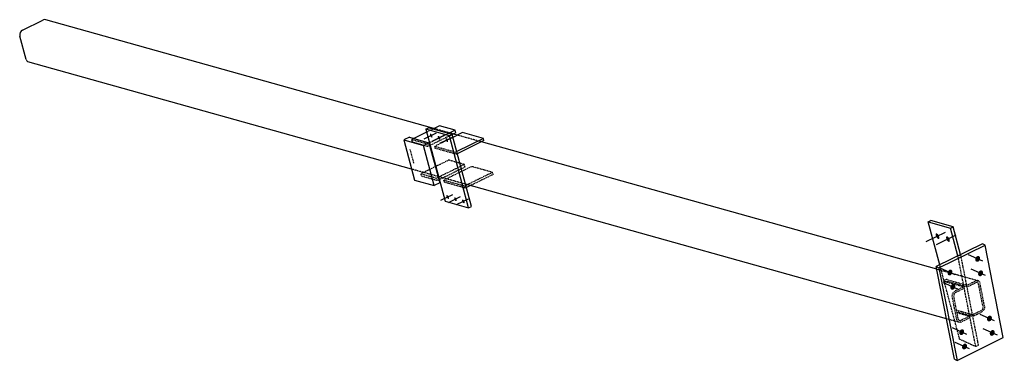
# Model space of a CAD drawing. Header units: millimetres. Extents: x 26 to 43146, y 6 to 1488.
# Drawn here: x 26 to 4241, y 26 to 1488 of the extents above; entities that cross this region are included whole.
import ezdxf

# ---------------------------------------------------------------- set-up
doc = ezdxf.new("R2010")
doc.units = ezdxf.units.MM
doc.linetypes.add('DXK_LINE_DOT2', pattern=[3.9198, 1.9599, -1.9599])
doc.layers.add('STÅL', color=7, linetype='Continuous')

msp = doc.modelspace()

# ---------------------------------------------------------------- hatches: boundary and pattern name
at = {"layer": 'STÅL', "linetype": 'Continuous'}
for points in [[(1793.5, 991.9), (1794.2, 990.2), (1794.8, 988.5), (1795.1, 986.8), (1795.2, 985.3), (1795, 984), (1794.6, 982.9), (1794, 982.2), (1793.2, 981.8), (1792.3, 981.8), (1791.2, 982.1), (1790.1, 982.8), (1788.9, 983.8), (1787.8, 985.1), (1786.8, 986.5), (1785.9, 988.2), (1785.1, 989.9), (1784.6, 991.6), (1784.3, 993.3), (1784.2, 994.8), (1784.3, 996.1), (1784.7, 997.2), (1785.3, 997.9), (1786.1, 998.3), (1787.1, 998.3), (1788.1, 998), (1789.3, 997.3), (1790.4, 996.3), (1791.5, 995), (1792.6, 993.5)], [(1827, 982.5), (1827.8, 980.8), (1828.3, 979.1), (1828.7, 977.4), (1828.7, 975.9), (1828.6, 974.6), (1828.2, 973.5), (1827.6, 972.8), (1826.8, 972.4), (1825.9, 972.4), (1824.8, 972.7), (1823.7, 973.4), (1822.5, 974.4), (1821.4, 975.7), (1820.4, 977.1), (1819.5, 978.8), (1818.7, 980.5), (1818.2, 982.2), (1817.9, 983.9), (1817.8, 985.4), (1817.9, 986.7), (1818.3, 987.7), (1818.9, 988.5), (1819.7, 988.9), (1820.7, 988.9), (1821.7, 988.6), (1822.8, 987.9), (1824, 986.9), (1825.1, 985.6), (1826.1, 984.1)], [(1860.6, 973.1), (1861.4, 971.4), (1861.9, 969.7), (1862.2, 968), (1862.3, 966.5), (1862.2, 965.2), (1861.8, 964.1), (1861.2, 963.4), (1860.4, 963), (1859.4, 963), (1858.4, 963.3), (1857.2, 964), (1856.1, 965), (1855, 966.3), (1853.9, 967.7), (1853, 969.4), (1852.3, 971.1), (1851.8, 972.8), (1851.4, 974.5), (1851.3, 976), (1851.5, 977.3), (1851.9, 978.3), (1852.5, 979.1), (1853.3, 979.5), (1854.2, 979.5), (1855.3, 979.2), (1856.4, 978.5), (1857.6, 977.5), (1858.7, 976.2), (1859.7, 974.7)], [(1864, 728.7), (1864.7, 727), (1865.3, 725.2), (1865.6, 723.6), (1865.7, 722.1), (1865.5, 720.8), (1865.2, 719.7), (1864.6, 719), (1863.8, 718.6), (1862.8, 718.6), (1861.7, 718.9), (1860.6, 719.6), (1859.5, 720.6), (1858.4, 721.8), (1857.3, 723.3), (1856.4, 725), (1855.7, 726.7), (1855.1, 728.4), (1854.8, 730.1), (1854.7, 731.6), (1854.9, 732.9), (1855.3, 733.9), (1855.9, 734.7), (1856.7, 735), (1857.6, 735.1), (1858.7, 734.7), (1859.8, 734.1), (1860.9, 733.1), (1862.1, 731.8), (1863.1, 730.3)], [(1897.6, 719.3), (1898.3, 717.6), (1898.9, 715.8), (1899.2, 714.2), (1899.3, 712.7), (1899.1, 711.4), (1898.7, 710.3), (1898.1, 709.6), (1897.3, 709.2), (1896.4, 709.2), (1895.3, 709.5), (1894.2, 710.2), (1893, 711.2), (1891.9, 712.4), (1890.9, 713.9), (1890, 715.5), (1889.2, 717.3), (1888.7, 719), (1888.4, 720.7), (1888.3, 722.2), (1888.5, 723.5), (1888.8, 724.5), (1889.4, 725.3), (1890.2, 725.6), (1891.2, 725.7), (1892.2, 725.3), (1893.4, 724.7), (1894.5, 723.7), (1895.6, 722.4), (1896.7, 720.9)], [(1931.2, 709.9), (1931.9, 708.2), (1932.4, 706.4), (1932.8, 704.8), (1932.9, 703.3), (1932.7, 701.9), (1932.3, 700.9), (1931.7, 700.2), (1930.9, 699.8), (1930, 699.8), (1928.9, 700.1), (1927.8, 700.8), (1926.6, 701.8), (1925.5, 703), (1924.5, 704.5), (1923.6, 706.1), (1922.8, 707.9), (1922.3, 709.6), (1922, 711.3), (1921.9, 712.8), (1922, 714.1), (1922.4, 715.1), (1923, 715.8), (1923.8, 716.2), (1924.8, 716.3), (1925.8, 715.9), (1927, 715.3), (1928.1, 714.3), (1929.2, 713), (1930.3, 711.5)], [(3964.6, 561.6), (3965.7, 559.2), (3966.5, 556.7), (3966.9, 554.3), (3967.1, 552.1), (3966.8, 550.2), (3966.3, 548.7), (3965.4, 547.6), (3964.3, 547.1), (3962.9, 547), (3961.3, 547.5), (3959.7, 548.5), (3958.1, 549.9), (3956.4, 551.7), (3955, 553.9), (3953.6, 556.3), (3952.6, 558.7), (3951.8, 561.2), (3951.3, 563.6), (3951.2, 565.8), (3951.4, 567.7), (3952, 569.2), (3952.8, 570.3), (3954, 570.8), (3955.4, 570.9), (3956.9, 570.4), (3958.5, 569.4), (3960.2, 568), (3961.8, 566.2), (3963.3, 564)], [(4009.4, 549.1), (4010.4, 546.6), (4011.2, 544.1), (4011.7, 541.7), (4011.8, 539.5), (4011.6, 537.7), (4011, 536.2), (4010.2, 535.1), (4009, 534.5), (4007.7, 534.5), (4006.1, 535), (4004.5, 535.9), (4002.8, 537.4), (4001.2, 539.2), (3999.7, 541.4), (3998.4, 543.7), (3997.3, 546.2), (3996.6, 548.7), (3996.1, 551.1), (3996, 553.3), (3996.2, 555.2), (3996.7, 556.7), (3997.6, 557.7), (3998.8, 558.3), (4000.1, 558.3), (4001.7, 557.9), (4003.3, 556.9), (4005, 555.5), (4006.6, 553.6), (4008.1, 551.5)], [(4122.4, 465.5), (4123.7, 467.9), (4125.3, 470), (4127.3, 471.7), (4129.4, 473), (4131.6, 473.7), (4133.8, 473.9), (4135.8, 473.6), (4137.7, 472.7), (4139.4, 471.4), (4140.6, 469.6), (4141.5, 467.4), (4141.9, 465), (4141.9, 462.4), (4141.4, 459.8), (4140.5, 457.3), (4139.2, 454.9), (4137.5, 452.8), (4135.6, 451.1), (4133.5, 449.8), (4131.3, 449.1), (4129.1, 448.9), (4127, 449.2), (4125.1, 450.1), (4123.5, 451.4), (4122.2, 453.2), (4121.4, 455.4), (4120.9, 457.8), (4121, 460.4), (4121.5, 463)], [(4003.5, 407.1), (4004.9, 409.5), (4006.5, 411.6), (4008.4, 413.3), (4010.5, 414.6), (4012.7, 415.3), (4014.9, 415.5), (4017, 415.2), (4018.9, 414.3), (4020.5, 413), (4021.8, 411.2), (4022.7, 409), (4023.1, 406.6), (4023.1, 404), (4022.6, 401.4), (4021.7, 398.9), (4020.3, 396.5), (4018.7, 394.4), (4016.8, 392.7), (4014.7, 391.4), (4012.5, 390.7), (4010.3, 390.5), (4008.2, 390.8), (4006.3, 391.7), (4004.7, 393), (4003.4, 394.8), (4002.5, 397), (4002.1, 399.4), (4002.1, 402), (4002.6, 404.6)], [(4134.5, 403.8), (4135.8, 406.2), (4137.5, 408.3), (4139.4, 410), (4141.5, 411.2), (4143.7, 412), (4145.9, 412.2), (4148, 411.9), (4149.9, 411), (4151.5, 409.7), (4152.8, 407.9), (4153.6, 405.7), (4154.1, 403.3), (4154, 400.7), (4153.5, 398.1), (4152.6, 395.5), (4151.3, 393.2), (4149.7, 391.1), (4147.7, 389.4), (4145.6, 388.1), (4143.4, 387.4), (4141.2, 387.1), (4139.2, 387.5), (4137.3, 388.3), (4135.6, 389.7), (4134.4, 391.5), (4133.5, 393.6), (4133.1, 396.1), (4133.1, 398.6), (4133.6, 401.2)], [(4015.7, 345.4), (4017, 347.8), (4018.6, 349.9), (4020.6, 351.6), (4022.7, 352.8), (4024.9, 353.6), (4027, 353.8), (4029.1, 353.5), (4031, 352.6), (4032.6, 351.3), (4033.9, 349.5), (4034.8, 347.3), (4035.2, 344.9), (4035.2, 342.3), (4034.7, 339.7), (4033.8, 337.1), (4032.5, 334.8), (4030.8, 332.7), (4028.9, 331), (4026.8, 329.7), (4024.6, 329), (4022.4, 328.7), (4020.3, 329.1), (4018.4, 329.9), (4016.8, 331.3), (4015.5, 333.1), (4014.7, 335.2), (4014.2, 337.7), (4014.3, 340.2), (4014.7, 342.8)], [(4172.6, 209.8), (4173.9, 212.2), (4175.6, 214.3), (4177.5, 216), (4179.6, 217.2), (4181.8, 218), (4184, 218.2), (4186.1, 217.9), (4188, 217), (4189.6, 215.7), (4190.9, 213.9), (4191.7, 211.7), (4192.2, 209.3), (4192.1, 206.7), (4191.7, 204.1), (4190.7, 201.6), (4189.4, 199.2), (4187.8, 197.1), (4185.8, 195.4), (4183.7, 194.1), (4181.5, 193.4), (4179.3, 193.1), (4177.3, 193.5), (4175.4, 194.3), (4173.7, 195.7), (4172.5, 197.5), (4171.6, 199.6), (4171.2, 202.1), (4171.2, 204.6), (4171.7, 207.2)], [(4053.8, 151.4), (4055.1, 153.8), (4056.7, 155.9), (4058.7, 157.6), (4060.8, 158.8), (4063, 159.6), (4065.1, 159.8), (4067.2, 159.5), (4069.1, 158.6), (4070.7, 157.3), (4072, 155.5), (4072.9, 153.3), (4073.3, 150.9), (4073.3, 148.3), (4072.8, 145.7), (4071.9, 143.2), (4070.6, 140.8), (4068.9, 138.7), (4067, 137), (4064.9, 135.7), (4062.7, 135), (4060.5, 134.7), (4058.4, 135.1), (4056.5, 135.9), (4054.9, 137.3), (4053.6, 139.1), (4052.8, 141.2), (4052.3, 143.7), (4052.4, 146.2), (4052.8, 148.8)], [(4184.7, 148.1), (4186, 150.4), (4187.7, 152.5), (4189.6, 154.2), (4191.7, 155.5), (4193.9, 156.3), (4196.1, 156.5), (4198.2, 156.1), (4200.1, 155.3), (4201.7, 153.9), (4203, 152.1), (4203.9, 150), (4204.3, 147.6), (4204.3, 145), (4203.8, 142.4), (4202.9, 139.8), (4201.5, 137.5), (4199.9, 135.4), (4198, 133.7), (4195.9, 132.4), (4193.7, 131.6), (4191.5, 131.4), (4189.4, 131.7), (4187.5, 132.6), (4185.9, 134), (4184.6, 135.8), (4183.7, 137.9), (4183.3, 140.3), (4183.3, 142.9), (4183.8, 145.5)], [(4065.9, 89.7), (4067.2, 92), (4068.9, 94.1), (4070.8, 95.8), (4072.9, 97.1), (4075.1, 97.9), (4077.3, 98.1), (4079.4, 97.7), (4081.3, 96.9), (4082.9, 95.5), (4084.1, 93.7), (4085, 91.6), (4085.4, 89.2), (4085.4, 86.6), (4084.9, 84), (4084, 81.4), (4082.7, 79.1), (4081, 77), (4079.1, 75.3), (4077, 74), (4074.8, 73.2), (4072.6, 73), (4070.5, 73.3), (4068.7, 74.2), (4067, 75.6), (4065.8, 77.4), (4064.9, 79.5), (4064.5, 81.9), (4064.5, 84.5), (4065, 87.1)]]:
    msp.add_hatch(color=96, dxfattribs=at).paths.add_polyline_path(points)

# ---------------------------------------------------------------- linework, layer by layer
at = {"layer": 'STÅL', "color": 2, "linetype": 'Continuous'}
for p, q in [((38, 1443.1), (125.2, 1486)), ((131.6, 1487.5), (125.2, 1486)), ((137.8, 1486.1), (131.6, 1487.5)), ((1801.3, 1020.4), (137.8, 1486.1)), ((32.3, 1438.8), (28.3, 1432.3)), ((38, 1443.1), (32.3, 1438.8)), ((28.3, 1432.3), (26.4, 1424.7)), ((26.4, 1424.7), (27.1, 1417.2)), ((53.8, 1317.3), (27.1, 1417.2)), ((53.8, 1317.3), (56.9, 1311)), ((56.9, 1311), (61.9, 1306.8)), ((1706, 846.4), (61.9, 1306.8)), ((1766.8, 1017.4), (1778.7, 1023.3)), ((1867.5, 989.2), (1766.8, 1017.4)), ((1766.8, 1017.4), (1849.5, 708.8)), ((1879.4, 995.1), (1778.7, 1023.3)), ((1825.4, 1032.2), (1796.9, 1018.2)), ((1892.5, 1013.4), (1825.4, 1032.2)), ((1892.5, 1013.4), (1864, 999.4)), ((1895.5, 1002.5), (1892.5, 1013.4)), ((1696.2, 983.4), (1672.4, 971.7)), ((1672.4, 971.7), (1718.6, 799.3)), ((1672.4, 971.7), (1756.4, 948.2)), ((1696.2, 983.4), (1780.1, 959.9)), ((1770.1, 1005), (1715.2, 978.1)), ((1867.5, 989.2), (1879.4, 995.1)), ((1950.2, 680.6), (1867.5, 989.2)), ((1962.1, 686.5), (1879.4, 995.1)), ((1895.5, 1002.5), (1879.5, 994.7)), ((1923.8, 1003), (1882.7, 982.8)), ((1901.9, 992.2), (1884.4, 997.1)), ((2013.3, 977.9), (1899.1, 921.7)), ((2013.3, 977.9), (1923.8, 1003)), ((2015.8, 968.8), (2013.3, 977.9)), ((1756.4, 948.2), (1780.1, 959.9)), ((1802.6, 775.8), (1756.4, 948.2)), ((1780.1, 959.9), (1826.4, 787.4)), ((1782.4, 959.3), (1780.6, 958.4)), ((1785.3, 948.4), (1783.5, 947.5)), ((2015.8, 968.8), (1901.5, 912.7)), ((3955.7, 417.1), (2004.8, 963.4)), ((1821.3, 814.2), (1819, 814.8)), ((1821.8, 812.2), (1820, 811.3)), ((1824.7, 801.3), (1822.9, 800.4)), ((1718.6, 799.3), (1802.6, 775.8)), ((1826.4, 787.4), (1802.6, 775.8)), ((3997.4, 204.8), (1936.5, 781.9)), ((1944.4, 779.7), (1938, 776.5)), ((1957.8, 775.9), (1940.4, 767.4)), ((1849.5, 708.8), (1950.2, 680.6)), ((1950.2, 680.6), (1962.1, 686.5)), ((3919.3, 620.5), (3931.2, 626.3)), ((3919.3, 620.5), (4014.5, 593.8)), ((3968.8, 436), (3919.3, 620.5)), ((4026.4, 599.7), (3931.2, 626.3)), ((4014.5, 593.8), (4026.4, 599.7)), ((4046.5, 474.3), (4014.5, 593.8)), ((4058.4, 480.1), (4026.4, 599.7)), ((4151.6, 525.9), (3953.5, 428.5)), ((3965.2, 423.2), (4163.3, 520.5)), ((4163.3, 520.5), (4151.6, 525.9)), ((4241.2, 123.7), (4163.3, 520.5)), ((3953.5, 428.5), (3965.2, 423.2)), ((4031.4, 31.7), (3953.5, 428.5)), ((3965.2, 423.2), (4043.1, 26.4)), ((4043.1, 26.4), (4241.2, 123.7)), ((4031.4, 31.7), (4043.1, 26.4))]:
    msp.add_line(p, q, dxfattribs=at)
at = {"layer": 'STÅL', "color": 7, "linetype": 'DXK_LINE_DOT2'}
for p, q in [((1796.9, 1018.2), (1770.1, 1005)), ((1884.4, 997.1), (1801.3, 1020.4)), ((1715.2, 978.1), (1706.5, 973.8)), ((1706.5, 973.8), (1773.7, 955)), ((1709.5, 962.9), (1706.5, 973.8)), ((1864, 999.4), (1782.4, 959.3)), ((1879.5, 994.7), (1785.3, 948.4)), ((1882.7, 982.8), (1805, 944.6)), ((2004.8, 963.4), (1901.9, 992.2)), ((1709.5, 962.9), (1776.6, 944.1)), ((1780.6, 958.4), (1773.7, 955)), ((1773.7, 955), (1776.6, 944.1)), ((1783.5, 947.5), (1776.6, 944.1)), ((1805, 944.6), (1894.5, 919.5)), ((1807.4, 935.5), (1805, 944.6)), ((1896.9, 910.4), (1807.4, 935.5)), ((1864.8, 885.1), (1745.9, 826.7)), ((1931.9, 866.3), (1864.8, 885.1)), ((1899.1, 921.7), (1894.5, 919.5)), ((1894.5, 919.5), (1896.9, 910.4)), ((1901.5, 912.7), (1896.9, 910.4)), ((1819, 814.8), (1706, 846.4)), ((1931.9, 866.3), (1821.8, 812.2)), ((1934.9, 855.5), (1824.7, 801.3)), ((1962.7, 857.7), (1843.9, 799.3)), ((1934.9, 855.5), (1931.9, 866.3)), ((2052.3, 832.7), (1962.7, 857.7)), ((1745.9, 826.7), (1813.1, 807.9)), ((1748.9, 815.9), (1745.9, 826.7)), ((1816, 797.1), (1748.9, 815.9)), ((1820, 811.3), (1813.1, 807.9)), ((1813.1, 807.9), (1816, 797.1)), ((1936.5, 781.9), (1821.3, 814.2)), ((2052.3, 832.7), (1944.4, 779.7)), ((2054.7, 823.6), (1957.8, 775.9)), ((2054.7, 823.6), (2052.3, 832.7)), ((1822.9, 800.4), (1816, 797.1)), ((1843.9, 799.3), (1933.4, 774.3)), ((1846.3, 790.2), (1843.9, 799.3)), ((1935.8, 765.2), (1846.3, 790.2)), ((1938, 776.5), (1933.4, 774.3)), ((1933.4, 774.3), (1935.8, 765.2)), ((1940.4, 767.4), (1935.8, 765.2)), ((4046.8, 473.3), (4046.5, 474.3)), ((4046.8, 473.3), (4058.7, 479.2)), ((4122.8, 86.3), (4046.8, 473.3)), ((4058.7, 479.2), (4058.4, 480.1)), ((4134.7, 92.1), (4058.7, 479.2)), ((4054.1, 117.5), (3968.8, 436)), ((4134.2, 367.1), (3955.7, 417.1)), ((3986.7, 369.1), (3985.5, 367.8)), ((3985.5, 367.8), (3985.6, 366.6)), ((3985.6, 366.6), (3986.9, 365.8)), ((3988.9, 370.5), (3986.7, 369.1)), ((3986.9, 365.8), (4071.7, 342.1)), ((3991.8, 371.7), (3988.9, 370.5)), ((3995.1, 372.4), (3991.8, 371.7)), ((3993.1, 364.1), (3993.8, 364.4)), ((3993.8, 364.4), (3997, 365.2)), ((3998.1, 372.7), (3995.1, 372.4)), ((3997, 365.2), (4000, 365.5)), ((4000.4, 372.5), (3998.1, 372.7)), ((4000, 365.5), (4002.3, 365.2)), ((4000.4, 372.5), (4085.1, 348.7)), ((4002.3, 365.2), (4086.5, 341.6)), ((4071.7, 342.1), (4034.8, 324)), ((4071.7, 342.1), (4073.1, 335)), ((4085.1, 348.7), (4122, 366.8)), ((4086.5, 341.6), (4085.1, 348.7)), ((4086.5, 341.6), (4123.4, 359.7)), ((4122, 366.8), (4128.3, 368.5)), ((4127.2, 360.7), (4123.4, 359.7)), ((4130.7, 359.9), (4127.2, 360.7)), ((4128.3, 368.5), (4134.2, 367.1)), ((4133.5, 357.5), (4130.7, 359.9)), ((4135, 353.7), (4133.5, 357.5)), ((4134.2, 367.1), (4138.8, 363.1)), ((4154.2, 256), (4135, 353.7)), ((4138.8, 363.1), (4141.3, 356.9)), ((4160.5, 259.1), (4141.3, 356.9)), ((4022.3, 305.9), (4024.6, 313.3)), ((4022.5, 298.5), (4022.3, 305.9)), ((4041.7, 200.7), (4022.5, 298.5)), ((4024.6, 313.3), (4029, 319.7)), ((4030.1, 310.5), (4028.7, 306)), ((4028.7, 306), (4028.8, 301.6)), ((4048, 203.8), (4028.8, 301.6)), ((4029, 319.7), (4034.8, 324)), ((4032.7, 314.3), (4030.1, 310.5)), ((4036.2, 316.9), (4032.7, 314.3)), ((4073.1, 335), (4036.2, 316.9)), ((4154.2, 251.6), (4154.2, 256)), ((4160.5, 259.1), (4160.6, 251.7)), ((4040.5, 242), (4109.9, 222.6)), ((4041.9, 234.9), (4111.3, 215.5)), ((4042.7, 231), (4096.5, 216)), ((4096.5, 216), (4059.6, 197.9)), ((4096.5, 216), (4097.8, 208.9)), ((4109.9, 222.6), (4146.8, 240.7)), ((4109.9, 222.6), (4111.3, 215.5)), ((4111.3, 215.5), (4148.2, 233.6)), ((4146.8, 240.7), (4150.2, 243.3)), ((4154, 237.9), (4148.2, 233.6)), ((4150.2, 243.3), (4152.9, 247.1)), ((4152.9, 247.1), (4154.2, 251.6)), ((4158.3, 244.3), (4154, 237.9)), ((4160.6, 251.7), (4158.3, 244.3)), ((4048.8, 190.4), (3997.4, 204.8)), ((4044.2, 194.5), (4041.7, 200.7)), ((4048.8, 190.4), (4044.2, 194.5)), ((4048, 203.8), (4049.5, 200.1)), ((4054.7, 189.1), (4048.8, 190.4)), ((4049.5, 200.1), (4052.3, 197.7)), ((4052.3, 197.7), (4055.8, 196.9)), ((4061, 190.8), (4054.7, 189.1)), ((4055.8, 196.9), (4059.6, 197.9)), ((4097.8, 208.9), (4061, 190.8)), ((4054.1, 117.5), (4122.8, 86.3)), ((4122.8, 86.3), (4134.7, 92.1))]:
    msp.add_line(p, q, dxfattribs=at)
at = {"layer": 'STÅL', "color": 96, "linetype": 'Continuous'}
for p, q in [((1810.3, 1000.2), (1758.8, 974.9)), ((1843.9, 990.8), (1792.4, 965.5)), ((1877.4, 981.4), (1825.9, 956.1)), ((1880.8, 736.9), (1829.3, 711.6)), ((1914.4, 727.5), (1862.9, 702.2)), ((1948, 718.1), (1896.5, 692.8)), ((3992.4, 575.3), (3909.2, 534.4)), ((4037.2, 562.8), (3954, 521.9)), ((4153.4, 451.4), (4091.9, 479.4)), ((4034.5, 393), (3973.1, 421)), ((4165.5, 389.7), (4104.1, 417.6)), ((4046.7, 331.3), (3985.2, 359.2)), ((4203.6, 195.7), (4142.2, 223.6)), ((4084.8, 137.3), (4023.3, 165.2)), ((4215.7, 134), (4154.3, 161.9)), ((4096.9, 75.6), (4035.5, 103.5))]:
    msp.add_line(p, q, dxfattribs=at)
at = {"layer": 'STÅL', "color": 96, "linetype": 'DXK_LINE_DOT2'}
msp.add_line((1715.5, 872.7), (1699.6, 931.7), dxfattribs=at)

doc.saveas('drawing.dxf')
